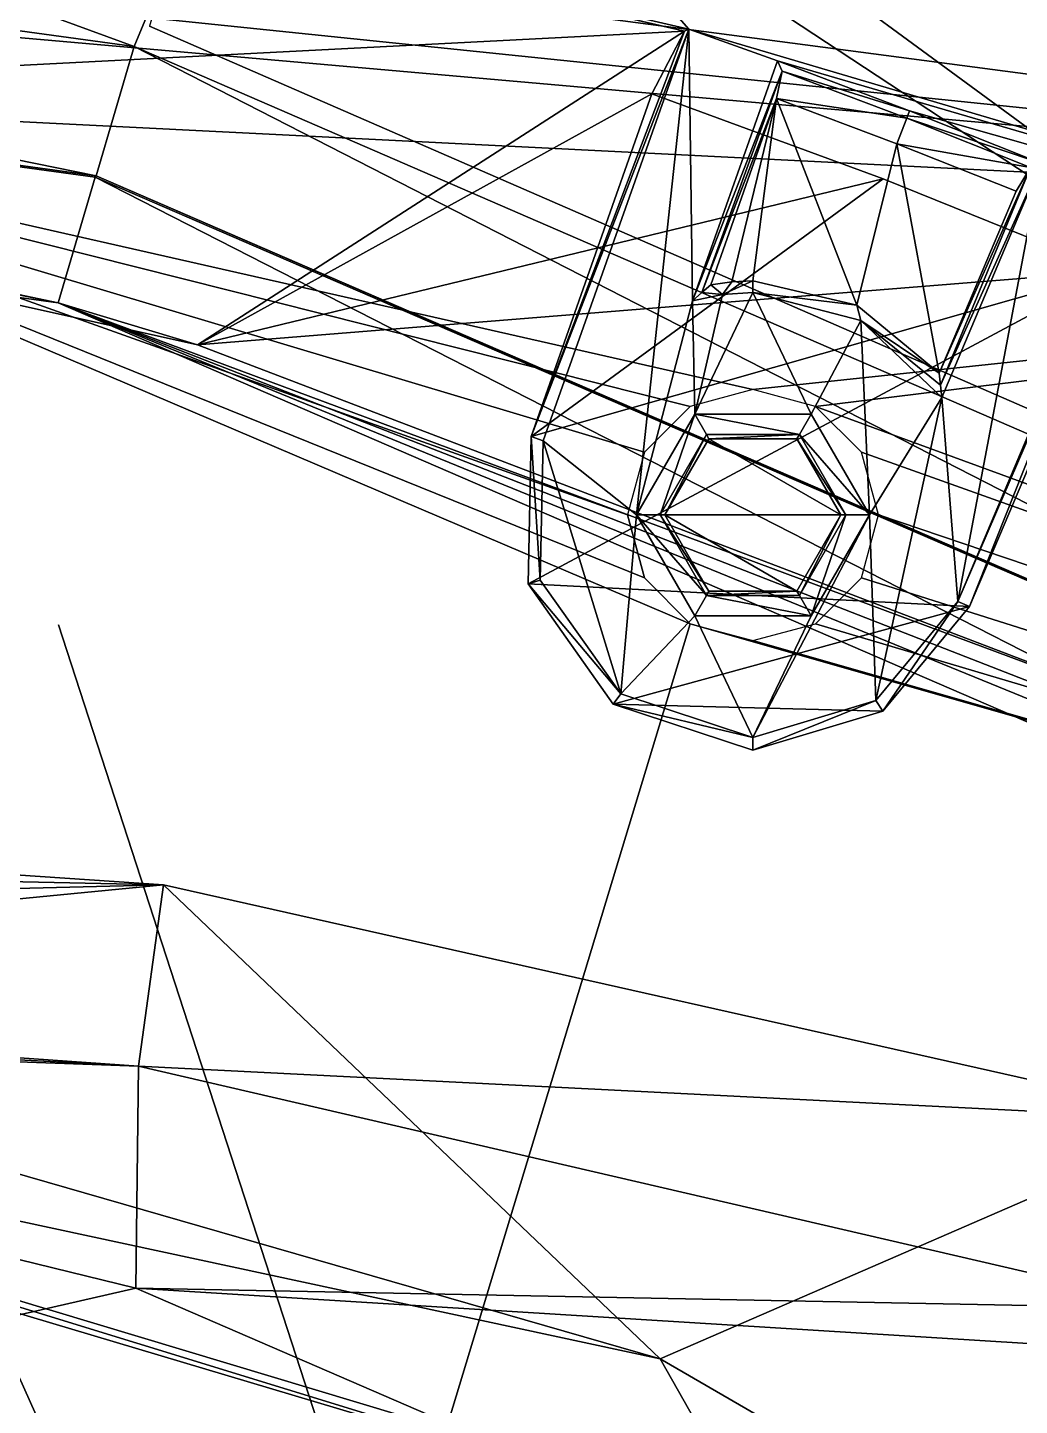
# Model space of a CAD drawing. Header units: millimetres. Extents: x -228 to 228, y -204 to 237.
# Drawn here: x 21.9 to 32.98, y 67.45 to 82.83 of the extents above; entities that cross this region are included whole.
import ezdxf

# ---------------------------------------------------------------- set-up
doc = ezdxf.new("R2010")
doc.units = ezdxf.units.MM
doc.header["$LTSCALE"] = 127.314815
for name, color, linetype in [('1825', 7, 'CONTINUOUS'), ('3508', 7, 'CONTINUOUS'), ('3519', 7, 'CONTINUOUS'), ('3522', 7, 'CONTINUOUS'), ('3599', 7, 'CONTINUOUS'), ('3632', 7, 'CONTINUOUS'), ('3669', 7, 'CONTINUOUS'), ('3670', 7, 'CONTINUOUS'), ('3672', 7, 'CONTINUOUS'), ('3703', 7, 'CONTINUOUS'), ('3704', 7, 'CONTINUOUS'), ('3705', 7, 'CONTINUOUS'), ('3706', 7, 'CONTINUOUS'), ('3707', 7, 'CONTINUOUS'), ('3708', 7, 'CONTINUOUS'), ('3727', 7, 'CONTINUOUS'), ('3728', 7, 'CONTINUOUS'), ('3730', 7, 'CONTINUOUS'), ('3734', 7, 'CONTINUOUS'), ('3771', 7, 'CONTINUOUS'), ('3782', 7, 'CONTINUOUS'), ('3788', 7, 'CONTINUOUS'), ('3789', 7, 'CONTINUOUS'), ('3790', 7, 'CONTINUOUS'), ('3805', 7, 'CONTINUOUS'), ('3823', 7, 'CONTINUOUS'), ('3824', 7, 'CONTINUOUS'), ('3858', 7, 'CONTINUOUS'), ('3869', 7, 'CONTINUOUS'), ('3873', 7, 'CONTINUOUS'), ('3874', 7, 'CONTINUOUS'), ('3878', 7, 'CONTINUOUS'), ('5002', 7, 'CONTINUOUS'), ('5007', 7, 'CONTINUOUS'), ('5009', 7, 'CONTINUOUS'), ('5080', 7, 'CONTINUOUS'), ('5253', 7, 'CONTINUOUS'), ('5254', 7, 'CONTINUOUS'), ('5278', 7, 'CONTINUOUS')]:
    doc.layers.add(name, color=color, linetype=linetype)

msp = doc.modelspace()

# ---------------------------------------------------------------- linework, layer by layer
at = {"layer": '1825', "color": 5, "linetype": 'Continuous'}
msp.add_3dface([(22.248, 76.164, 15.1), (27.5, 60, 15.1), (22.248, 76.164, 17.1), (22.248, 76.164, 15.1)], dxfattribs=at)
at = {"layer": '3508', "color": 5, "linetype": 'Continuous'}
for points in [[(28.788, 76.689, 1035.99), (28.6, 77.389, 1035.99), (28.788, 76.689, 1037.99), (28.788, 76.689, 1035.99)], [(28.6, 77.389, 1035.99), (28.6, 77.389, 1037.99), (28.788, 76.689, 1037.99), (28.6, 77.389, 1035.99)], [(29.3, 76.176, 1037.99), (28.788, 76.689, 1035.99), (28.788, 76.689, 1037.99), (29.3, 76.176, 1037.99)]]:
    msp.add_3dface(points, dxfattribs=at)
at = {"layer": '3519', "color": 5, "linetype": 'Continuous'}
for points in [[(46.75, 80.973, 1032.99), (24.199, 90.314, 1032.99), (24.458, 91.28, 1032.99), (46.75, 80.973, 1032.99)], [(47.25, 81.839, 1032.99), (46.75, 80.973, 1032.99), (24.458, 91.28, 1032.99), (47.25, 81.839, 1032.99)]]:
    msp.add_3dface(points, dxfattribs=at)
at = {"layer": '3522', "color": 5, "linetype": 'Continuous'}
for points in [[(46.5, 80.54, 1035.99), (12.989, 84.002, 1035.99), (-24.07, 89.831, 1035.99), (46.5, 80.54, 1035.99)], [(24.07, 89.831, 1035.99), (46.5, 80.54, 1035.99), (-24.07, 89.831, 1035.99), (24.07, 89.831, 1035.99)], [(14.441, 83.368, 1035.99), (12.989, 84.002, 1035.99), (46.5, 80.54, 1035.99), (14.441, 83.368, 1035.99)], [(15.39, 82.099, 1035.99), (14.441, 83.368, 1035.99), (46.5, 80.54, 1035.99), (15.39, 82.099, 1035.99)], [(24.104, 60.531, 1035.99), (15.39, 82.099, 1035.99), (24.214, 61.072, 1035.99), (24.104, 60.531, 1035.99)], [(15.39, 82.099, 1035.99), (46.5, 80.54, 1035.99), (30, 78.789, 1035.99), (15.39, 82.099, 1035.99)], [(15.39, 82.099, 1035.99), (28.6, 77.389, 1035.99), (28.788, 76.689, 1035.99), (15.39, 82.099, 1035.99)], [(28.6, 77.389, 1035.99), (15.39, 82.099, 1035.99), (28.788, 78.089, 1035.99), (28.6, 77.389, 1035.99)], [(15.39, 82.099, 1035.99), (28.788, 76.689, 1035.99), (29.3, 76.176, 1035.99), (15.39, 82.099, 1035.99)], [(15.39, 82.099, 1035.99), (29.3, 76.176, 1035.99), (24.755, 61.181, 1035.99), (15.39, 82.099, 1035.99)], [(15.39, 82.099, 1035.99), (30, 78.789, 1035.99), (29.3, 78.601, 1035.99), (15.39, 82.099, 1035.99)], [(15.39, 82.099, 1035.99), (29.3, 78.601, 1035.99), (28.788, 78.089, 1035.99), (15.39, 82.099, 1035.99)], [(15.39, 82.099, 1035.99), (24.755, 61.181, 1035.99), (24.214, 61.072, 1035.99), (15.39, 82.099, 1035.99)], [(46.5, 80.54, 1035.99), (30.7, 78.601, 1035.99), (30, 78.789, 1035.99), (46.5, 80.54, 1035.99)], [(46.5, 80.54, 1035.99), (65.761, 65.761, 1035.99), (30.7, 78.601, 1035.99), (46.5, 80.54, 1035.99)], [(65.761, 65.761, 1035.99), (31.212, 78.089, 1035.99), (30.7, 78.601, 1035.99), (65.761, 65.761, 1035.99)], [(65.761, 65.761, 1035.99), (31.4, 77.389, 1035.99), (31.212, 78.089, 1035.99), (65.761, 65.761, 1035.99)], [(65.761, 65.761, 1035.99), (31.212, 76.689, 1035.99), (31.4, 77.389, 1035.99), (65.761, 65.761, 1035.99)], [(65.761, 65.761, 1035.99), (30.7, 76.176, 1035.99), (31.212, 76.689, 1035.99), (65.761, 65.761, 1035.99)], [(29.3, 76.176, 1035.99), (65.761, 65.761, 1035.99), (24.755, 61.181, 1035.99), (29.3, 76.176, 1035.99)], [(65.761, 65.761, 1035.99), (29.3, 76.176, 1035.99), (30, 75.989, 1035.99), (65.761, 65.761, 1035.99)], [(65.761, 65.761, 1035.99), (30, 75.989, 1035.99), (30.7, 76.176, 1035.99), (65.761, 65.761, 1035.99)]]:
    msp.add_3dface(points, dxfattribs=at)
at = {"layer": '3599', "color": 5, "linetype": 'Continuous'}
for points in [[(24.07, 89.831, 1033.49), (24.199, 90.314, 1032.99), (46.75, 80.973, 1032.99), (24.07, 89.831, 1033.49)], [(46.5, 80.54, 1033.49), (24.07, 89.831, 1033.49), (46.75, 80.973, 1032.99), (46.5, 80.54, 1033.49)]]:
    msp.add_3dface(points, dxfattribs=at)
at = {"layer": '3632', "color": 5, "linetype": 'Continuous'}
for points in [[(24.588, 91.763, 1033.49), (47.5, 82.272, 1033.49), (24.458, 91.28, 1032.99), (24.588, 91.763, 1033.49)], [(47.5, 82.272, 1033.49), (47.25, 81.839, 1032.99), (24.458, 91.28, 1032.99), (47.5, 82.272, 1033.49)]]:
    msp.add_3dface(points, dxfattribs=at)
at = {"layer": '3669', "color": 5, "linetype": 'Continuous'}
for points in [[(23.262, 82.846, 1036.99), (44.791, 73.474, 1036.99), (24.4, 86.889, 1036.99), (23.262, 82.846, 1036.99)], [(24.4, 86.889, 1036.99), (44.791, 73.474, 1036.99), (46.981, 77.057, 1036.99), (24.4, 86.889, 1036.99)]]:
    msp.add_3dface(points, dxfattribs=at)
at = {"layer": '3670', "color": 5, "linetype": 'Continuous'}
for points in [[(23.262, 82.846, 1037.99), (44.791, 73.474, 1037.99), (23.262, 82.846, 1036.99), (23.262, 82.846, 1037.99)], [(44.791, 73.474, 1037.99), (44.791, 73.474, 1036.99), (23.262, 82.846, 1036.99), (44.791, 73.474, 1037.99)]]:
    msp.add_3dface(points, dxfattribs=at)
at = {"layer": '3672', "color": 5, "linetype": 'Continuous'}
for points in [[(46.982, 77.057, 1037.99), (24.4, 86.889, 1037.99), (46.981, 77.057, 1036.99), (46.982, 77.057, 1037.99)], [(24.4, 86.889, 1037.99), (24.4, 86.889, 1036.99), (46.981, 77.057, 1036.99), (24.4, 86.889, 1037.99)]]:
    msp.add_3dface(points, dxfattribs=at)
at = {"layer": '3703', "color": 31, "linetype": 'Continuous', "true_color": 0xffba87}
for points in [[(30.983, 77.389, 1044.99), (29.017, 77.389, 1044.99), (29.509, 78.239, 1044.99), (30.983, 77.389, 1044.99)], [(30.491, 78.239, 1044.99), (30.983, 77.389, 1044.99), (29.509, 78.239, 1044.99), (30.491, 78.239, 1044.99)], [(29.509, 76.538, 1044.99), (29.017, 77.389, 1044.99), (30.491, 76.538, 1044.99), (29.509, 76.538, 1044.99)], [(30.491, 76.538, 1044.99), (29.017, 77.389, 1044.99), (30.983, 77.389, 1044.99), (30.491, 76.538, 1044.99)]]:
    msp.add_3dface(points, dxfattribs=at)
at = {"layer": '3704', "color": 31, "linetype": 'Continuous', "true_color": 0xffba87}
for points in [[(29.482, 78.286, 1038.79), (29.017, 77.389, 1044.99), (28.963, 77.389, 1038.79), (29.482, 78.286, 1038.79)], [(29.509, 78.239, 1044.99), (29.017, 77.389, 1044.99), (29.482, 78.286, 1038.79), (29.509, 78.239, 1044.99)], [(30.518, 78.286, 1038.79), (29.509, 78.239, 1044.99), (29.482, 78.286, 1038.79), (30.518, 78.286, 1038.79)], [(30.491, 78.239, 1044.99), (29.509, 78.239, 1044.99), (30.518, 78.286, 1038.79), (30.491, 78.239, 1044.99)], [(31.037, 77.389, 1038.79), (30.491, 78.239, 1044.99), (30.518, 78.286, 1038.79), (31.037, 77.389, 1038.79)], [(30.983, 77.389, 1044.99), (30.491, 78.239, 1044.99), (31.037, 77.389, 1038.79), (30.983, 77.389, 1044.99)]]:
    msp.add_3dface(points, dxfattribs=at)
at = {"layer": '3705', "color": 31, "linetype": 'Continuous', "true_color": 0xffba87}
for points in [[(28.963, 77.389, 1038.79), (28.7, 77.389, 1038.79), (29.35, 78.515, 1038.79), (28.963, 77.389, 1038.79)], [(29.482, 78.286, 1038.79), (28.963, 77.389, 1038.79), (29.35, 78.515, 1038.79), (29.482, 78.286, 1038.79)], [(30.518, 78.286, 1038.79), (29.482, 78.286, 1038.79), (29.35, 78.515, 1038.79), (30.518, 78.286, 1038.79)], [(30.65, 78.515, 1038.79), (30.518, 78.286, 1038.79), (29.35, 78.515, 1038.79), (30.65, 78.515, 1038.79)], [(31.3, 77.389, 1038.79), (30.518, 78.286, 1038.79), (30.65, 78.515, 1038.79), (31.3, 77.389, 1038.79)], [(31.037, 77.389, 1038.79), (30.518, 78.286, 1038.79), (31.3, 77.389, 1038.79), (31.037, 77.389, 1038.79)], [(28.7, 77.389, 1038.79), (28.963, 77.389, 1038.79), (29.482, 76.491, 1038.79), (28.7, 77.389, 1038.79)], [(29.35, 76.263, 1038.79), (28.7, 77.389, 1038.79), (29.482, 76.491, 1038.79), (29.35, 76.263, 1038.79)], [(31.037, 77.389, 1038.79), (30.65, 76.263, 1038.79), (30.518, 76.491, 1038.79), (31.037, 77.389, 1038.79)], [(30.65, 76.263, 1038.79), (31.037, 77.389, 1038.79), (31.3, 77.389, 1038.79), (30.65, 76.263, 1038.79)], [(30.65, 76.263, 1038.79), (29.35, 76.263, 1038.79), (29.482, 76.491, 1038.79), (30.65, 76.263, 1038.79)], [(30.518, 76.491, 1038.79), (30.65, 76.263, 1038.79), (29.482, 76.491, 1038.79), (30.518, 76.491, 1038.79)]]:
    msp.add_3dface(points, dxfattribs=at)
at = {"layer": '3706', "color": 31, "linetype": 'Continuous', "true_color": 0xffba87}
for points in [[(29.35, 78.515, 1038.79), (28.7, 77.389, 1038.79), (29.35, 78.514, 1037.49), (29.35, 78.515, 1038.79)], [(29.35, 78.514, 1037.49), (28.7, 77.389, 1038.79), (28.7, 77.389, 1037.49), (29.35, 78.514, 1037.49)], [(30.65, 78.515, 1038.79), (29.35, 78.515, 1038.79), (30.65, 78.514, 1037.49), (30.65, 78.515, 1038.79)], [(30.65, 78.514, 1037.49), (29.35, 78.515, 1038.79), (29.35, 78.514, 1037.49), (30.65, 78.514, 1037.49)], [(31.3, 77.389, 1038.79), (30.65, 78.515, 1038.79), (31.3, 77.389, 1037.49), (31.3, 77.389, 1038.79)], [(31.3, 77.389, 1037.49), (30.65, 78.515, 1038.79), (30.65, 78.514, 1037.49), (31.3, 77.389, 1037.49)]]:
    msp.add_3dface(points, dxfattribs=at)
at = {"layer": '3707', "color": 31, "linetype": 'Continuous', "true_color": 0xffba87}
for points in [[(29.017, 77.389, 1044.99), (29.509, 76.538, 1044.99), (28.963, 77.389, 1038.79), (29.017, 77.389, 1044.99)], [(28.963, 77.389, 1038.79), (29.509, 76.538, 1044.99), (29.482, 76.491, 1038.79), (28.963, 77.389, 1038.79)], [(30.491, 76.538, 1044.99), (30.983, 77.389, 1044.99), (30.518, 76.491, 1038.79), (30.491, 76.538, 1044.99)], [(30.983, 77.389, 1044.99), (31.037, 77.389, 1038.79), (30.518, 76.491, 1038.79), (30.983, 77.389, 1044.99)], [(29.509, 76.538, 1044.99), (30.491, 76.538, 1044.99), (29.482, 76.491, 1038.79), (29.509, 76.538, 1044.99)], [(30.491, 76.538, 1044.99), (30.518, 76.491, 1038.79), (29.482, 76.491, 1038.79), (30.491, 76.538, 1044.99)]]:
    msp.add_3dface(points, dxfattribs=at)
at = {"layer": '3708', "color": 31, "linetype": 'Continuous', "true_color": 0xffba87}
for points in [[(28.7, 77.389, 1038.79), (29.35, 76.263, 1038.79), (28.7, 77.389, 1037.49), (28.7, 77.389, 1038.79)], [(28.7, 77.389, 1037.49), (29.35, 76.263, 1038.79), (29.35, 76.263, 1037.49), (28.7, 77.389, 1037.49)], [(30.65, 76.263, 1038.79), (31.3, 77.389, 1038.79), (30.65, 76.263, 1037.49), (30.65, 76.263, 1038.79)], [(31.3, 77.389, 1038.79), (31.3, 77.389, 1037.49), (30.65, 76.263, 1037.49), (31.3, 77.389, 1038.79)], [(29.35, 76.263, 1038.79), (30.65, 76.263, 1038.79), (29.35, 76.263, 1037.49), (29.35, 76.263, 1038.79)], [(29.35, 76.263, 1037.49), (30.65, 76.263, 1038.79), (30.65, 76.263, 1037.49), (29.35, 76.263, 1037.49)]]:
    msp.add_3dface(points, dxfattribs=at)
at = {"layer": '3727', "color": 31, "linetype": 'Continuous', "true_color": 0xffba87}
for points in [[(29.53, 79.959, 1044.99), (29.764, 79.991, 1044.99), (29.66, 79.848, 1037.49), (29.53, 79.959, 1044.99)], [(29.764, 79.991, 1044.99), (30, 80.002, 1044.99), (29.66, 79.848, 1037.49), (29.764, 79.991, 1044.99)], [(29.66, 79.848, 1037.49), (30, 80.002, 1044.99), (30, 79.871, 1037.49), (29.66, 79.848, 1037.49)], [(29.327, 79.778, 1037.49), (29.428, 79.871, 1041.196), (29.66, 79.848, 1037.49), (29.327, 79.778, 1037.49)], [(29.428, 79.871, 1041.196), (29.53, 79.959, 1044.99), (29.66, 79.848, 1037.49), (29.428, 79.871, 1041.196)], [(27.489, 76.619, 1045.703), (27.523, 78.264, 1045.79), (27.626, 76.662, 1037.49), (27.489, 76.619, 1045.703)], [(27.626, 76.662, 1037.49), (27.523, 78.264, 1045.79), (27.659, 78.216, 1037.49), (27.626, 76.662, 1037.49)], [(28.524, 75.393, 1037.49), (27.489, 76.619, 1045.703), (27.626, 76.662, 1037.49), (28.524, 75.393, 1037.49)], [(28.439, 75.279, 1045.633), (27.489, 76.619, 1045.703), (28.524, 75.393, 1037.49), (28.439, 75.279, 1045.633)], [(30, 74.906, 1037.49), (28.439, 75.279, 1045.633), (28.524, 75.393, 1037.49), (30, 74.906, 1037.49)], [(30, 74.764, 1045.606), (28.439, 75.279, 1045.633), (30, 74.906, 1037.49), (30, 74.764, 1045.606)]]:
    msp.add_3dface(points, dxfattribs=at)
at = {"layer": '3728', "color": 31, "linetype": 'Continuous', "true_color": 0xffba87}
for points in [[(30, 80.002, 1044.99), (31.161, 79.73, 1044.99), (30, 79.871, 1037.49), (30, 80.002, 1044.99)], [(30, 79.871, 1037.49), (31.161, 79.73, 1044.99), (31.206, 79.559, 1037.49), (30, 79.871, 1037.49)], [(31.161, 79.73, 1044.99), (32.08, 78.971, 1044.99), (31.206, 79.559, 1037.49), (31.161, 79.73, 1044.99)], [(32.08, 78.971, 1044.99), (32.095, 78.837, 1041.196), (31.206, 79.559, 1037.49), (32.08, 78.971, 1044.99)], [(32.095, 78.837, 1041.196), (32.108, 78.7, 1037.49), (31.206, 79.559, 1037.49), (32.095, 78.837, 1041.196)], [(31.372, 75.319, 1037.49), (32.287, 76.422, 1037.49), (31.45, 75.201, 1045.629), (31.372, 75.319, 1037.49)], [(31.45, 75.201, 1045.629), (32.287, 76.422, 1037.49), (32.418, 76.366, 1045.69), (31.45, 75.201, 1045.629)], [(30, 74.764, 1045.606), (30, 74.906, 1037.49), (31.372, 75.319, 1037.49), (30, 74.764, 1045.606)], [(30, 74.764, 1045.606), (31.372, 75.319, 1037.49), (31.45, 75.201, 1045.629), (30, 74.764, 1045.606)]]:
    msp.add_3dface(points, dxfattribs=at)
at = {"layer": '3730', "color": 31, "linetype": 'Continuous', "true_color": 0xffba87}
for points in [[(0, 84.282, 1080.49), (22.667, 81.176, 1080.49), (0, 85.782, 1080.49), (0, 84.282, 1080.49)], [(0, 85.782, 1080.49), (22.667, 81.176, 1080.49), (23.09, 82.616, 1080.49), (0, 85.782, 1080.49)], [(22.667, 81.176, 1080.49), (43.663, 72.09, 1080.49), (23.09, 82.616, 1080.49), (22.667, 81.176, 1080.49)], [(23.09, 82.616, 1080.49), (43.663, 72.09, 1080.49), (44.476, 73.351, 1080.49), (23.09, 82.616, 1080.49)]]:
    msp.add_3dface(points, dxfattribs=at)
at = {"layer": '3734', "color": 31, "linetype": 'Continuous', "true_color": 0xffba87}
for points in [[(0, 85.782, 1080.49), (23.09, 82.616, 1080.49), (0, 91.061, 1037.49), (0, 85.782, 1080.49)], [(0, 91.061, 1037.49), (23.09, 82.616, 1080.49), (25.135, 87.524, 1037.49), (0, 91.061, 1037.49)], [(23.09, 82.616, 1080.49), (44.476, 73.351, 1080.49), (25.135, 87.524, 1037.49), (23.09, 82.616, 1080.49)], [(25.135, 87.524, 1037.49), (44.476, 73.351, 1080.49), (48.316, 77.186, 1037.49), (25.135, 87.524, 1037.49)]]:
    msp.add_3dface(points, dxfattribs=at)
at = {"layer": '3771', "color": 31, "linetype": 'Continuous', "true_color": 0xffba87}
for points in [[(25.135, 87.524, 1037.49), (29.284, 82.812, 1037.49), (9.932, 87.274, 1037.49), (25.135, 87.524, 1037.49)], [(29.284, 82.812, 1037.49), (25.135, 87.524, 1037.49), (48.316, 77.186, 1037.49), (29.284, 82.812, 1037.49)], [(28.7, 77.389, 1037.49), (27.659, 78.216, 1037.49), (29.284, 82.812, 1037.49), (28.7, 77.389, 1037.49)], [(29.327, 79.778, 1037.49), (28.7, 77.389, 1037.49), (29.284, 82.812, 1037.49), (29.327, 79.778, 1037.49)], [(30.273, 82.456, 1037.49), (29.327, 79.778, 1037.49), (29.284, 82.812, 1037.49), (30.273, 82.456, 1037.49)], [(30.273, 82.456, 1037.49), (29.284, 82.812, 1037.49), (48.316, 77.186, 1037.49), (30.273, 82.456, 1037.49)], [(30.273, 82.456, 1037.49), (48.316, 77.186, 1037.49), (31.748, 81.899, 1037.49), (30.273, 82.456, 1037.49)], [(48.316, 77.186, 1037.49), (33.214, 81.316, 1037.49), (31.748, 81.899, 1037.49), (48.316, 77.186, 1037.49)], [(32.108, 78.7, 1037.49), (33.214, 81.316, 1037.49), (32.287, 76.422, 1037.49), (32.108, 78.7, 1037.49)], [(32.287, 76.422, 1037.49), (33.214, 81.316, 1037.49), (34.185, 80.912, 1037.49), (32.287, 76.422, 1037.49)], [(29.35, 78.514, 1037.49), (29.327, 79.778, 1037.49), (29.66, 79.848, 1037.49), (29.35, 78.514, 1037.49)], [(30.65, 78.514, 1037.49), (29.35, 78.514, 1037.49), (30, 79.871, 1037.49), (30.65, 78.514, 1037.49)], [(29.35, 78.514, 1037.49), (29.66, 79.848, 1037.49), (30, 79.871, 1037.49), (29.35, 78.514, 1037.49)], [(30.65, 78.514, 1037.49), (30, 79.871, 1037.49), (31.206, 79.559, 1037.49), (30.65, 78.514, 1037.49)], [(29.35, 78.514, 1037.49), (28.7, 77.389, 1037.49), (29.327, 79.778, 1037.49), (29.35, 78.514, 1037.49)], [(31.3, 77.389, 1037.49), (30.65, 78.514, 1037.49), (31.206, 79.559, 1037.49), (31.3, 77.389, 1037.49)], [(32.108, 78.7, 1037.49), (31.3, 77.389, 1037.49), (31.206, 79.559, 1037.49), (32.108, 78.7, 1037.49)], [(31.3, 77.389, 1037.49), (32.108, 78.7, 1037.49), (31.372, 75.319, 1037.49), (31.3, 77.389, 1037.49)], [(32.108, 78.7, 1037.49), (32.287, 76.422, 1037.49), (31.372, 75.319, 1037.49), (32.108, 78.7, 1037.49)], [(28.524, 75.393, 1037.49), (27.626, 76.662, 1037.49), (27.659, 78.216, 1037.49), (28.524, 75.393, 1037.49)], [(28.7, 77.389, 1037.49), (28.524, 75.393, 1037.49), (27.659, 78.216, 1037.49), (28.7, 77.389, 1037.49)], [(28.7, 77.389, 1037.49), (29.35, 76.263, 1037.49), (28.524, 75.393, 1037.49), (28.7, 77.389, 1037.49)], [(30.65, 76.263, 1037.49), (31.3, 77.389, 1037.49), (30, 74.906, 1037.49), (30.65, 76.263, 1037.49)], [(30, 74.906, 1037.49), (31.3, 77.389, 1037.49), (31.372, 75.319, 1037.49), (30, 74.906, 1037.49)], [(29.35, 76.263, 1037.49), (30, 74.906, 1037.49), (28.524, 75.393, 1037.49), (29.35, 76.263, 1037.49)], [(29.35, 76.263, 1037.49), (30.65, 76.263, 1037.49), (30, 74.906, 1037.49), (29.35, 76.263, 1037.49)]]:
    msp.add_3dface(points, dxfattribs=at)
at = {"layer": '3782', "color": 31, "linetype": 'Continuous', "true_color": 0xffba87}
for points in [[(29.53, 79.959, 1044.99), (30.264, 82.038, 1044.99), (29.764, 79.991, 1044.99), (29.53, 79.959, 1044.99)], [(29.764, 79.991, 1044.99), (30.264, 82.038, 1044.99), (30, 80.002, 1044.99), (29.764, 79.991, 1044.99)], [(30, 80.002, 1044.99), (30.264, 82.038, 1044.99), (31.161, 79.73, 1044.99), (30, 80.002, 1044.99)], [(30.264, 82.038, 1044.99), (31.606, 81.531, 1044.99), (31.161, 79.73, 1044.99), (30.264, 82.038, 1044.99)], [(31.161, 79.73, 1044.99), (31.606, 81.531, 1044.99), (32.08, 78.971, 1044.99), (31.161, 79.73, 1044.99)], [(31.606, 81.531, 1044.99), (32.939, 81.002, 1044.99), (32.08, 78.971, 1044.99), (31.606, 81.531, 1044.99)]]:
    msp.add_3dface(points, dxfattribs=at)
at = {"layer": '3788', "color": 31, "linetype": 'Continuous', "true_color": 0xffba87}
for points in [[(30.264, 82.038, 1044.99), (30.326, 82.343, 1042.488), (31.717, 81.817, 1042.488), (30.264, 82.038, 1044.99)], [(31.606, 81.531, 1044.99), (30.264, 82.038, 1044.99), (31.717, 81.817, 1042.488), (31.606, 81.531, 1044.99)], [(33.099, 81.268, 1042.488), (31.606, 81.531, 1044.99), (31.717, 81.817, 1042.488), (33.099, 81.268, 1042.488)], [(32.939, 81.002, 1044.99), (31.606, 81.531, 1044.99), (33.099, 81.268, 1042.488), (32.939, 81.002, 1044.99)]]:
    msp.add_3dface(points, dxfattribs=at)
at = {"layer": '3789', "color": 31, "linetype": 'Continuous', "true_color": 0xffba87}
for points in [[(34.204, 80.864, 1039.618), (32.287, 76.422, 1037.49), (34.185, 80.912, 1037.49), (34.204, 80.864, 1039.618)], [(32.418, 76.366, 1045.69), (32.287, 76.422, 1037.49), (34.204, 80.864, 1039.618), (32.418, 76.366, 1045.69)], [(32.418, 76.366, 1045.69), (34.204, 80.864, 1039.618), (34.006, 80.112, 1045.886), (32.418, 76.366, 1045.69)]]:
    msp.add_3dface(points, dxfattribs=at)
at = {"layer": '3790', "color": 31, "linetype": 'Continuous', "true_color": 0xffba87}
for points in [[(27.659, 78.216, 1037.49), (27.523, 78.264, 1045.79), (29.284, 82.812, 1037.49), (27.659, 78.216, 1037.49)], [(27.523, 78.264, 1045.79), (29.236, 82.789, 1039.618), (29.284, 82.812, 1037.49), (27.523, 78.264, 1045.79)], [(29.236, 82.789, 1039.618), (27.523, 78.264, 1045.79), (28.871, 82.089, 1045.99), (29.236, 82.789, 1039.618)]]:
    msp.add_3dface(points, dxfattribs=at)
at = {"layer": '3805', "color": 31, "linetype": 'Continuous', "true_color": 0xffba87}
for points in [[(28.871, 82.089, 1045.99), (27.523, 78.264, 1045.79), (31.454, 81.141, 1045.94), (28.871, 82.089, 1045.99)], [(27.523, 78.264, 1045.79), (34.006, 80.112, 1045.886), (31.454, 81.141, 1045.94), (27.523, 78.264, 1045.79)], [(27.523, 78.264, 1045.79), (27.489, 76.619, 1045.703), (34.006, 80.112, 1045.886), (27.523, 78.264, 1045.79)], [(27.489, 76.619, 1045.703), (32.418, 76.366, 1045.69), (34.006, 80.112, 1045.886), (27.489, 76.619, 1045.703)], [(27.489, 76.619, 1045.703), (28.439, 75.279, 1045.633), (32.418, 76.366, 1045.69), (27.489, 76.619, 1045.703)], [(28.439, 75.279, 1045.633), (31.45, 75.201, 1045.629), (32.418, 76.366, 1045.69), (28.439, 75.279, 1045.633)], [(28.439, 75.279, 1045.633), (30, 74.764, 1045.606), (31.45, 75.201, 1045.629), (28.439, 75.279, 1045.633)]]:
    msp.add_3dface(points, dxfattribs=at)
at = {"layer": '3823', "color": 31, "linetype": 'Continuous', "true_color": 0xffba87}
for points in [[(32.08, 78.971, 1044.99), (32.939, 81.002, 1044.99), (33.099, 81.268, 1042.488), (32.08, 78.971, 1044.99)], [(32.08, 78.971, 1044.99), (33.099, 81.268, 1042.488), (32.095, 78.837, 1041.196), (32.08, 78.971, 1044.99)], [(33.214, 81.316, 1037.49), (32.108, 78.7, 1037.49), (32.095, 78.837, 1041.196), (33.214, 81.316, 1037.49)], [(33.099, 81.268, 1042.488), (33.214, 81.316, 1037.49), (32.095, 78.837, 1041.196), (33.099, 81.268, 1042.488)]]:
    msp.add_3dface(points, dxfattribs=at)
at = {"layer": '3824', "color": 31, "linetype": 'Continuous', "true_color": 0xffba87}
for points in [[(29.327, 79.778, 1037.49), (30.273, 82.456, 1037.49), (30.326, 82.343, 1042.488), (29.327, 79.778, 1037.49)], [(29.428, 79.871, 1041.196), (29.327, 79.778, 1037.49), (30.326, 82.343, 1042.488), (29.428, 79.871, 1041.196)], [(30.264, 82.038, 1044.99), (29.428, 79.871, 1041.196), (30.326, 82.343, 1042.488), (30.264, 82.038, 1044.99)], [(30.264, 82.038, 1044.99), (29.53, 79.959, 1044.99), (29.428, 79.871, 1041.196), (30.264, 82.038, 1044.99)]]:
    msp.add_3dface(points, dxfattribs=at)
at = {"layer": '3858', "color": 31, "linetype": 'Continuous', "true_color": 0xffba87}
for points in [[(9.914, 87.239, 1039.618), (29.236, 82.789, 1039.618), (12.027, 81.903, 1080.49), (9.914, 87.239, 1039.618)], [(29.236, 82.789, 1039.618), (23.799, 79.287, 1080.49), (12.027, 81.903, 1080.49), (29.236, 82.789, 1039.618)], [(29.236, 82.789, 1039.618), (28.871, 82.089, 1045.99), (23.799, 79.287, 1080.49), (29.236, 82.789, 1039.618)], [(28.871, 82.089, 1045.99), (31.454, 81.141, 1045.94), (23.799, 79.287, 1080.49), (28.871, 82.089, 1045.99)], [(31.454, 81.141, 1045.94), (34.006, 80.112, 1045.886), (23.799, 79.287, 1080.49), (31.454, 81.141, 1045.94)], [(34.006, 80.112, 1045.886), (35.066, 74.988, 1080.49), (23.799, 79.287, 1080.49), (34.006, 80.112, 1045.886)]]:
    msp.add_3dface(points, dxfattribs=at)
at = {"layer": '3869', "color": 31, "linetype": 'Continuous', "true_color": 0xffba87}
for points in [[(0, 82.799, 1081.49), (22.245, 79.755, 1081.49), (0, 84.264, 1081.49), (0, 82.799, 1081.49)], [(0, 84.264, 1081.49), (22.245, 79.755, 1081.49), (22.658, 81.161, 1081.49), (0, 84.264, 1081.49)], [(22.245, 79.755, 1081.49), (42.854, 70.847, 1081.49), (22.658, 81.161, 1081.49), (22.245, 79.755, 1081.49)], [(22.658, 81.161, 1081.49), (42.854, 70.847, 1081.49), (43.648, 72.079, 1081.49), (22.658, 81.161, 1081.49)]]:
    msp.add_3dface(points, dxfattribs=at)
at = {"layer": '3873', "color": 31, "linetype": 'Continuous', "true_color": 0xffba87}
for points in [[(22.667, 81.176, 1080.49), (0, 84.282, 1080.49), (22.658, 81.161, 1081.49), (22.667, 81.176, 1080.49)], [(0, 84.282, 1080.49), (0, 84.264, 1081.49), (22.658, 81.161, 1081.49), (0, 84.282, 1080.49)], [(22.667, 81.176, 1080.49), (22.658, 81.161, 1081.49), (43.648, 72.079, 1081.49), (22.667, 81.176, 1080.49)], [(43.663, 72.09, 1080.49), (22.667, 81.176, 1080.49), (43.648, 72.079, 1081.49), (43.663, 72.09, 1080.49)]]:
    msp.add_3dface(points, dxfattribs=at)
at = {"layer": '3874', "color": 31, "linetype": 'Continuous', "true_color": 0xffba87}
for points in [[(22.245, 79.755, 1081.49), (0, 82.799, 1081.49), (12.027, 81.903, 1080.49), (22.245, 79.755, 1081.49)], [(23.799, 79.287, 1080.49), (22.245, 79.755, 1081.49), (12.027, 81.903, 1080.49), (23.799, 79.287, 1080.49)], [(35.066, 74.988, 1080.49), (37.436, 73.833, 1080.49), (22.245, 79.755, 1081.49), (35.066, 74.988, 1080.49)], [(35.066, 74.988, 1080.49), (22.245, 79.755, 1081.49), (23.799, 79.287, 1080.49), (35.066, 74.988, 1080.49)], [(37.436, 73.833, 1080.49), (39.769, 72.603, 1080.49), (22.245, 79.755, 1081.49), (37.436, 73.833, 1080.49)], [(39.769, 72.603, 1080.49), (42.854, 70.847, 1081.49), (22.245, 79.755, 1081.49), (39.769, 72.603, 1080.49)]]:
    msp.add_3dface(points, dxfattribs=at)
at = {"layer": '3878', "color": 31, "linetype": 'Continuous', "true_color": 0xffba87}
for points in [[(9.932, 87.274, 1037.49), (29.236, 82.789, 1039.618), (9.914, 87.239, 1039.618), (9.932, 87.274, 1037.49)], [(29.284, 82.812, 1037.49), (29.236, 82.789, 1039.618), (9.932, 87.274, 1037.49), (29.284, 82.812, 1037.49)], [(30.326, 82.343, 1042.488), (30.273, 82.456, 1037.49), (31.748, 81.899, 1037.49), (30.326, 82.343, 1042.488)], [(31.717, 81.817, 1042.488), (30.326, 82.343, 1042.488), (31.748, 81.899, 1037.49), (31.717, 81.817, 1042.488)], [(33.214, 81.316, 1037.49), (31.717, 81.817, 1042.488), (31.748, 81.899, 1037.49), (33.214, 81.316, 1037.49)], [(33.214, 81.316, 1037.49), (33.099, 81.268, 1042.488), (31.717, 81.817, 1042.488), (33.214, 81.316, 1037.49)]]:
    msp.add_3dface(points, dxfattribs=at)
at = {"layer": '5002', "color": 6, "linetype": 'Continuous'}
for points in [[(11.467, 74.068, 1070.991), (11.543, 73.514, 1075.352), (23.418, 73.263, 1054.993), (11.467, 74.068, 1070.991)], [(11.618, 72.966, 1079.665), (23.418, 73.263, 1054.993), (11.543, 73.514, 1075.352), (11.618, 72.966, 1079.665)], [(11.618, 72.966, 1079.665), (28.964, 67.972, 1079.665), (23.418, 73.263, 1054.993), (11.618, 72.966, 1079.665)], [(28.964, 67.972, 1079.665), (35.102, 70.636, 1039.01), (23.418, 73.263, 1054.993), (28.964, 67.972, 1079.665)], [(44.581, 58.92, 1079.665), (35.102, 70.636, 1039.01), (28.964, 67.972, 1079.665), (44.581, 58.92, 1079.665)]]:
    msp.add_3dface(points, dxfattribs=at)
at = {"layer": '5007', "color": 6, "linetype": 'Continuous'}
for points in [[(28.964, 67.972, 1079.665), (11.618, 72.966, 1079.665), (11.441, 71.735, 1079.566), (28.964, 67.972, 1079.665)], [(29.99, 66.161, 1079.566), (28.964, 67.972, 1079.665), (11.441, 71.735, 1079.566), (29.99, 66.161, 1079.566)], [(44.581, 58.92, 1079.665), (28.964, 67.972, 1079.665), (29.99, 66.161, 1079.566), (44.581, 58.92, 1079.665)]]:
    msp.add_3dface(points, dxfattribs=at)
at = {"layer": '5009', "color": 6, "linetype": 'Continuous'}
for points in [[(11.186, 72.073, 1070.991), (23.139, 71.238, 1054.985), (11.214, 71.868, 1072.604), (11.186, 72.073, 1070.991)], [(11.214, 71.868, 1072.604), (23.139, 71.238, 1054.985), (11.242, 71.664, 1074.21), (11.214, 71.868, 1072.604)], [(11.242, 71.664, 1074.21), (23.139, 71.238, 1054.985), (23.11, 68.76, 1074.21), (11.242, 71.664, 1074.21)], [(23.139, 71.238, 1054.985), (34.807, 68.531, 1039.01), (23.11, 68.76, 1074.21), (23.139, 71.238, 1054.985)], [(34.807, 68.531, 1039.01), (35.894, 67.968, 1039.01), (23.11, 68.76, 1074.21), (34.807, 68.531, 1039.01)], [(35.894, 67.968, 1039.01), (34.323, 63.907, 1074.21), (23.11, 68.76, 1074.21), (35.894, 67.968, 1039.01)]]:
    msp.add_3dface(points, dxfattribs=at)
at = {"layer": '5080', "color": 6, "linetype": 'Continuous'}
msp.add_3dface([(11.282, 71.617, 1075.51), (10.488, 65.971, 1075.51), (29.802, 66.091, 1075.51), (11.282, 71.617, 1075.51)], dxfattribs=at)
at = {"layer": '5253', "color": 6, "linetype": 'Continuous'}
for points in [[(11.441, 71.735, 1079.566), (11.282, 71.617, 1075.51), (29.802, 66.091, 1075.51), (11.441, 71.735, 1079.566)], [(29.99, 66.161, 1079.566), (11.441, 71.735, 1079.566), (29.802, 66.091, 1075.51), (29.99, 66.161, 1079.566)]]:
    msp.add_3dface(points, dxfattribs=at)
at = {"layer": '5254', "color": 6, "linetype": 'Continuous'}
for points in [[(11.242, 71.664, 1074.21), (23.11, 68.76, 1074.21), (10.427, 65.859, 1074.21), (11.242, 71.664, 1074.21)], [(23.11, 68.76, 1074.21), (34.323, 63.907, 1074.21), (10.427, 65.859, 1074.21), (23.11, 68.76, 1074.21)]]:
    msp.add_3dface(points, dxfattribs=at)
at = {"layer": '5278', "color": 6, "linetype": 'Continuous'}
for points in [[(11.467, 74.068, 1070.991), (23.418, 73.263, 1054.993), (11.186, 72.073, 1070.991), (11.467, 74.068, 1070.991)], [(23.418, 73.263, 1054.993), (23.139, 71.238, 1054.985), (11.186, 72.073, 1070.991), (23.418, 73.263, 1054.993)], [(23.418, 73.263, 1054.993), (35.102, 70.636, 1039.01), (23.139, 71.238, 1054.985), (23.418, 73.263, 1054.993)], [(35.102, 70.636, 1039.01), (34.807, 68.531, 1039.01), (23.139, 71.238, 1054.985), (35.102, 70.636, 1039.01)]]:
    msp.add_3dface(points, dxfattribs=at)

doc.saveas('drawing.dxf')
